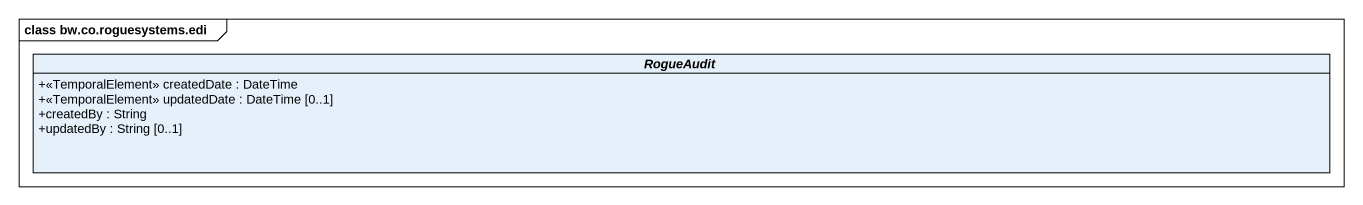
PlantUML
@startuml
mainframe class bw.co.roguesystems.edi
hide circle
hide empty members
skinparam classAttributeIconSize 0
abstract class RogueAudit {
  +<<TemporalElement>> createdDate : DateTime
  +<<TemporalElement>> updatedDate : DateTime [0..1]
  +createdBy : String
  +updatedBy : String [0..1]
}
@enduml
